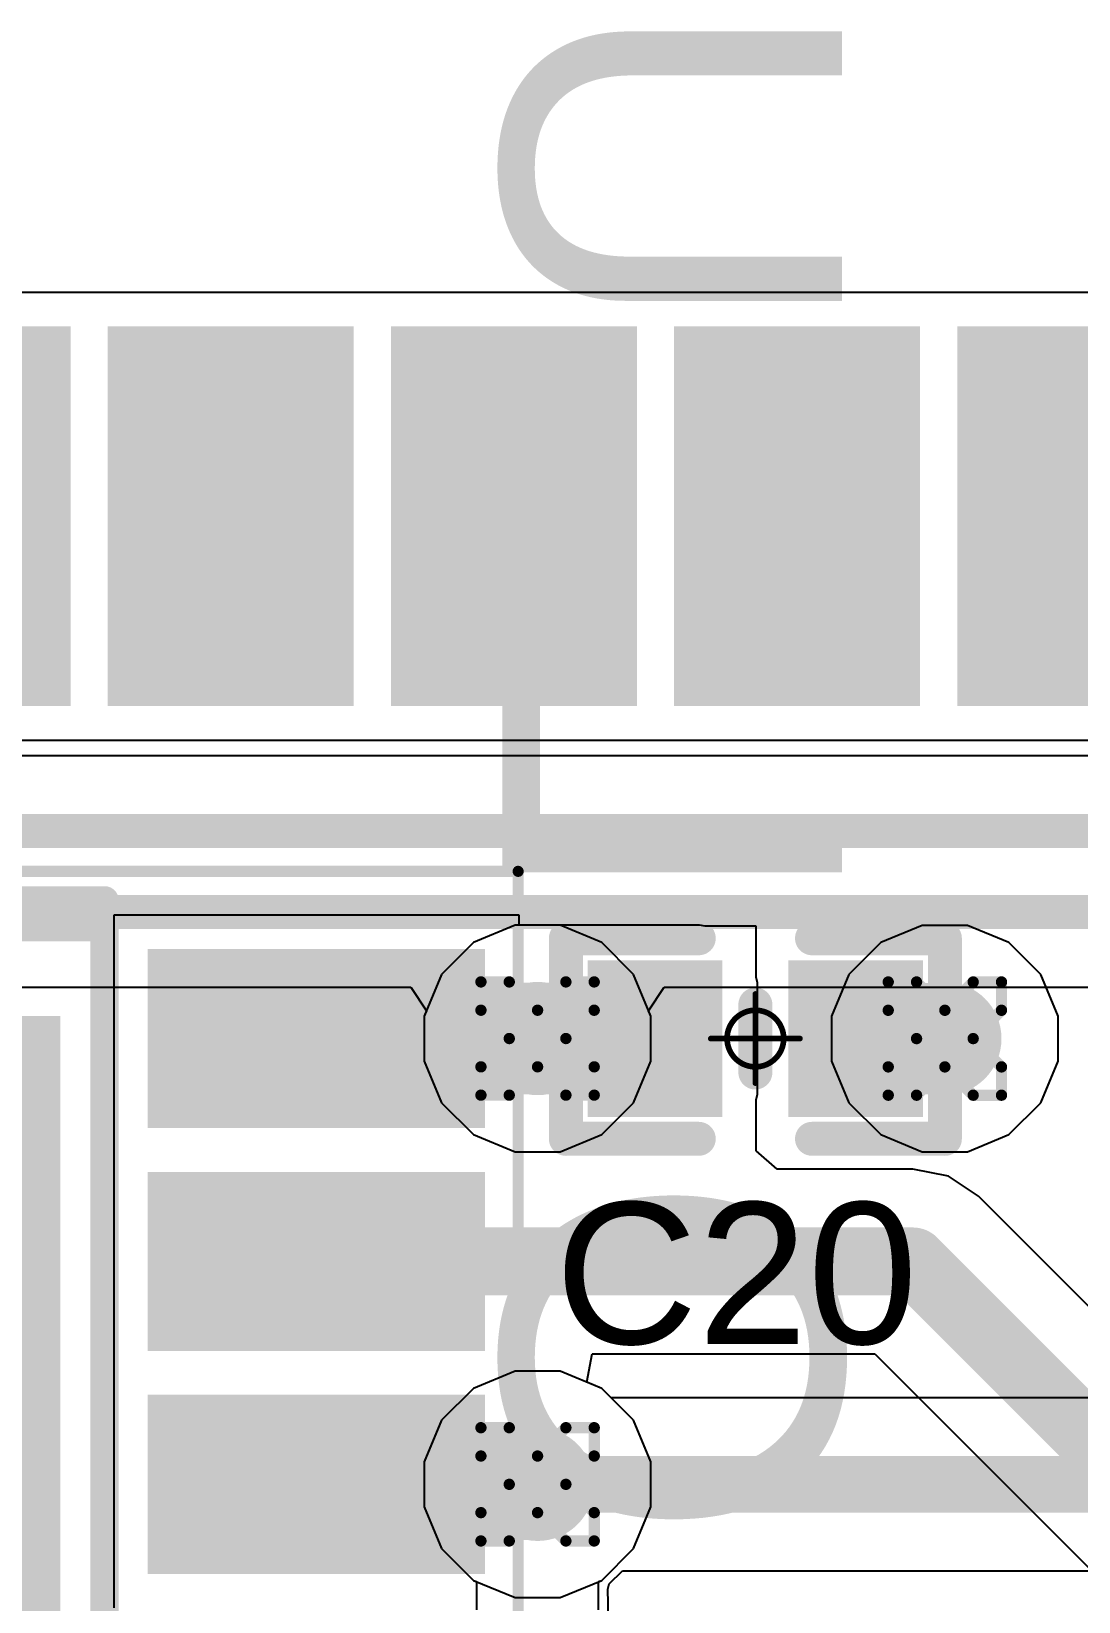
# Model space of a CAD drawing. Header units: inches. Extents: x -0.5 to 14, y -0.2 to 4.7.
# Drawn here: x 0.6348 to 0.8197, y 0.5696 to 0.8469 of the extents above; entities that cross this region are included whole.
import ezdxf

# ---------------------------------------------------------------- set-up
doc = ezdxf.new("R2010")
doc.units = ezdxf.units.IN
doc.header["$MEASUREMENT"] = 0
for name, color, linetype in [('Bottom Layer', 5, 'Continuous'), ('Bottom Overlay', 54, 'Continuous'), ('Drill Drawing', 1, 'Continuous'), ('GND', 16, 'Continuous'), ('Mechanical 15', 56, 'Continuous'), ('Mechanical 16', 56, 'Continuous'), ('Mechanical 4', 56, 'Continuous'), ('POWER', 76, 'Continuous'), ('Top Layer', 1, 'Continuous'), ('Top Overlay', 2, 'Continuous'), ('Top Paste', 8, 'Continuous'), ('Top Solder', 216, 'Continuous'), ('Via Holes', 16, 'Continuous')]:
    doc.layers.add(name, color=color, linetype=linetype)
doc.styles.add('Arial', font='', dxfattribs={"height": 0.2})
doc.styles.get('Arial').set_extended_font_data('Arial')

# ---------------------------------------------------------------- blocks, each defined once
blk = doc.blocks.new('41_SMD_M______21')
at = {"layer": 'Top Layer'}
for points in [[(0.31496, -0.03268), (0.37402, -0.03268), (0.37402, -0.06811), (0.31496, -0.06811)], [(0.31496, -0.08268), (0.37402, -0.08268), (0.37402, -0.11811), (0.31496, -0.11811)], [(0.31496, -0.13268), (0.37402, -0.13268), (0.37402, -0.16811), (0.31496, -0.16811)], [(0.31496, -0.18268), (0.37402, -0.18268), (0.37402, -0.21811), (0.31496, -0.21811)], [(0.31496, -0.23268), (0.37402, -0.23268), (0.37402, -0.26811), (0.31496, -0.26811)]]:
    blk.add_hatch(color=1, dxfattribs=at).paths.add_polyline_path(points)
at = {"layer": 'Top Paste'}
for points in [[(0.31496, -0.03268), (0.37402, -0.03268), (0.37402, -0.06811), (0.31496, -0.06811)], [(0.31496, -0.08268), (0.37402, -0.08268), (0.37402, -0.11811), (0.31496, -0.11811)], [(0.31496, -0.13268), (0.37402, -0.13268), (0.37402, -0.16811), (0.31496, -0.16811)], [(0.31496, -0.18268), (0.37402, -0.18268), (0.37402, -0.21811), (0.31496, -0.21811)], [(0.31496, -0.23268), (0.37402, -0.23268), (0.37402, -0.26811), (0.31496, -0.26811)]]:
    blk.add_hatch(color=8, dxfattribs=at).paths.add_polyline_path(points)
at = {"layer": 'Top Solder'}
for points in [[(0.31096, -0.02868), (0.37802, -0.02868), (0.37802, -0.07211), (0.31096, -0.07211)], [(0.31096, -0.07868), (0.37802, -0.07868), (0.37802, -0.12211), (0.31096, -0.12211)], [(0.31096, -0.12868), (0.37802, -0.12868), (0.37802, -0.17211), (0.31096, -0.17211)], [(0.31096, -0.17868), (0.37802, -0.17868), (0.37802, -0.22211), (0.31096, -0.22211)], [(0.31096, -0.22868), (0.37802, -0.22868), (0.37802, -0.27211), (0.31096, -0.27211)]]:
    blk.add_hatch(color=216, dxfattribs=at).paths.add_polyline_path(points)
blk = doc.blocks.new('_SOP100P600X160_11N_32')
at = {"layer": 'Top Layer'}
for points in [[(-0.13406, 0.09055), (-0.08248, 0.09055), (-0.08248, 0.06693), (-0.13406, 0.06693)], [(0.08248, 0.09055), (0.13406, 0.09055), (0.13406, 0.06693), (0.08248, 0.06693)], [(-0.05906, 0.07874), (0.05906, 0.07874), (0.05906, -0.07874), (-0.05906, -0.07874)], [(-0.13406, 0.05118), (-0.08248, 0.05118), (-0.08248, 0.02756), (-0.13406, 0.02756)], [(0.08248, 0.05118), (0.13406, 0.05118), (0.13406, 0.02756), (0.08248, 0.02756)], [(-0.13406, 0.01181), (-0.08248, 0.01181), (-0.08248, -0.01181), (-0.13406, -0.01181)], [(0.08248, 0.01181), (0.13406, 0.01181), (0.13406, -0.01181), (0.08248, -0.01181)], [(-0.13406, -0.02756), (-0.08248, -0.02756), (-0.08248, -0.05118), (-0.13406, -0.05118)], [(0.08248, -0.02756), (0.13406, -0.02756), (0.13406, -0.05118), (0.08248, -0.05118)], [(-0.13406, -0.06693), (-0.08248, -0.06693), (-0.08248, -0.09055), (-0.13406, -0.09055)], [(0.08248, -0.06693), (0.13406, -0.06693), (0.13406, -0.09055), (0.08248, -0.09055)]]:
    blk.add_hatch(color=1, dxfattribs=at).paths.add_polyline_path(points)
at = {"layer": 'Top Paste'}
for points in [[(-0.13406, 0.09055), (-0.08248, 0.09055), (-0.08248, 0.06693), (-0.13406, 0.06693)], [(0.08248, 0.09055), (0.13406, 0.09055), (0.13406, 0.06693), (0.08248, 0.06693)], [(-0.05906, 0.07874), (0.05906, 0.07874), (0.05906, -0.07874), (-0.05906, -0.07874)], [(-0.13406, 0.05118), (-0.08248, 0.05118), (-0.08248, 0.02756), (-0.13406, 0.02756)], [(0.08248, 0.05118), (0.13406, 0.05118), (0.13406, 0.02756), (0.08248, 0.02756)], [(-0.13406, 0.01181), (-0.08248, 0.01181), (-0.08248, -0.01181), (-0.13406, -0.01181)], [(0.08248, 0.01181), (0.13406, 0.01181), (0.13406, -0.01181), (0.08248, -0.01181)], [(-0.13406, -0.02756), (-0.08248, -0.02756), (-0.08248, -0.05118), (-0.13406, -0.05118)], [(0.08248, -0.02756), (0.13406, -0.02756), (0.13406, -0.05118), (0.08248, -0.05118)], [(-0.13406, -0.06693), (-0.08248, -0.06693), (-0.08248, -0.09055), (-0.13406, -0.09055)], [(0.08248, -0.06693), (0.13406, -0.06693), (0.13406, -0.09055), (0.08248, -0.09055)]]:
    blk.add_hatch(color=8, dxfattribs=at).paths.add_polyline_path(points)
at = {"layer": 'Top Solder'}
for points in [[(-0.13806, 0.09455), (-0.07848, 0.09455), (-0.07848, 0.06293), (-0.13806, 0.06293)], [(0.07848, 0.09455), (0.13806, 0.09455), (0.13806, 0.06293), (0.07848, 0.06293)], [(-0.06306, 0.08274), (0.06306, 0.08274), (0.06306, -0.08274), (-0.06306, -0.08274)], [(-0.13806, 0.05518), (-0.07848, 0.05518), (-0.07848, 0.02356), (-0.13806, 0.02356)], [(0.07848, 0.05518), (0.13806, 0.05518), (0.13806, 0.02356), (0.07848, 0.02356)], [(-0.13806, 0.01581), (-0.07848, 0.01581), (-0.07848, -0.01581), (-0.13806, -0.01581)], [(0.07848, 0.01581), (0.13806, 0.01581), (0.13806, -0.01581), (0.07848, -0.01581)], [(-0.13806, -0.02356), (-0.07848, -0.02356), (-0.07848, -0.05518), (-0.13806, -0.05518)], [(0.07848, -0.02356), (0.13806, -0.02356), (0.13806, -0.05518), (0.07848, -0.05518)], [(-0.13806, -0.06293), (-0.07848, -0.06293), (-0.07848, -0.09455), (-0.13806, -0.09455)], [(0.07848, -0.06293), (0.13806, -0.06293), (0.13806, -0.09455), (0.07848, -0.09455)]]:
    blk.add_hatch(color=216, dxfattribs=at).paths.add_polyline_path(points)
at = {"layer": 'Mechanical 16'}
for points in [[(-0.1439, 0.10827, 0.00197, 0.00197, 0), (0.1439, 0.10827, 0.00197, 0.00197, 0)], [(-0.1439, -0.10827, 0.00197, 0.00197, 0), (-0.1439, 0.10827, 0.00197, 0.00197, 0)], [(0.1439, -0.10827, 0.00197, 0.00197, 0), (0.1439, 0.10827, 0.00197, 0.00197, 0)], [(-0.1439, -0.10827, 0.00197, 0.00197, 0), (0.1439, -0.10827, 0.00197, 0.00197, 0)]]:
    blk.add_lwpolyline(points, format="xyseb", dxfattribs=at)
for points in [[(-0.14439, 0.10827, 0.000984, 0.000984, 1), (-0.14341, 0.10827, 0.000984, 0.000984, 1)], [(-0.14439, 0.10827, 0.000984, 0.000984, 1), (-0.14341, 0.10827, 0.000984, 0.000984, 1)], [(0.14341, 0.10827, 0.000984, 0.000984, 1), (0.14439, 0.10827, 0.000984, 0.000984, 1)], [(0.14341, 0.10827, 0.000984, 0.000984, 1), (0.14439, 0.10827, 0.000984, 0.000984, 1)], [(-0.14439, -0.10827, 0.000984, 0.000984, 1), (-0.14341, -0.10827, 0.000984, 0.000984, 1)], [(-0.14439, -0.10827, 0.000984, 0.000984, 1), (-0.14341, -0.10827, 0.000984, 0.000984, 1)], [(0.14341, -0.10827, 0.000984, 0.000984, 1), (0.14439, -0.10827, 0.000984, 0.000984, 1)], [(0.14341, -0.10827, 0.000984, 0.000984, 1), (0.14439, -0.10827, 0.000984, 0.000984, 1)]]:
    blk.add_lwpolyline(points, format="xyseb", close=True, dxfattribs=at)
at = {"layer": 'Mechanical 4'}
for points in [[(-0.15591, 0.10236, 0.00787, 0.00787, 1), (-0.16378, 0.10236, 0.00787, 0.00787, 1)], [(-0.15591, 0.10236, 0.00787, 0.00787, 1), (-0.16378, 0.10236, 0.00787, 0.00787, 1)], [(-0.16575, 0.10236, 0.00394, 0.00394, 1), (-0.16181, 0.10236, 0.00394, 0.00394, 1)], [(-0.16575, 0.10236, 0.00394, 0.00394, 1), (-0.16181, 0.10236, 0.00394, 0.00394, 1)], [(-0.15787, 0.10236, 0.00394, 0.00394, 1), (-0.15394, 0.10236, 0.00394, 0.00394, 1)], [(-0.15787, 0.10236, 0.00394, 0.00394, 1), (-0.15394, 0.10236, 0.00394, 0.00394, 1)], [(-0.07212, 0.09843, 0.0025, 0.0025, 1), (-0.06962, 0.09843, 0.0025, 0.0025, 1)], [(-0.07212, 0.09843, 0.0025, 0.0025, 1), (-0.06962, 0.09843, 0.0025, 0.0025, 1)], [(-0.07212, 0.09843, 0.0025, 0.0025, 1), (-0.06962, 0.09843, 0.0025, 0.0025, 1)], [(-0.07212, 0.09843, 0.0025, 0.0025, 1), (-0.06962, 0.09843, 0.0025, 0.0025, 1)], [(0.06962, 0.09843, 0.0025, 0.0025, 1), (0.07212, 0.09843, 0.0025, 0.0025, 1)], [(0.06962, 0.09843, 0.0025, 0.0025, 1), (0.07212, 0.09843, 0.0025, 0.0025, 1)], [(0.06962, 0.09843, 0.0025, 0.0025, 1), (0.07212, 0.09843, 0.0025, 0.0025, 1)], [(0.06962, 0.09843, 0.0025, 0.0025, 1), (0.07212, 0.09843, 0.0025, 0.0025, 1)], [(-0.07212, -0.09843, 0.0025, 0.0025, 1), (-0.06962, -0.09843, 0.0025, 0.0025, 1)], [(-0.07212, -0.09843, 0.0025, 0.0025, 1), (-0.06962, -0.09843, 0.0025, 0.0025, 1)], [(-0.07212, -0.09843, 0.0025, 0.0025, 1), (-0.06962, -0.09843, 0.0025, 0.0025, 1)], [(-0.07212, -0.09843, 0.0025, 0.0025, 1), (-0.06962, -0.09843, 0.0025, 0.0025, 1)], [(0.06962, -0.09843, 0.0025, 0.0025, 1), (0.07212, -0.09843, 0.0025, 0.0025, 1)], [(0.06962, -0.09843, 0.0025, 0.0025, 1), (0.07212, -0.09843, 0.0025, 0.0025, 1)], [(0.06962, -0.09843, 0.0025, 0.0025, 1), (0.07212, -0.09843, 0.0025, 0.0025, 1)], [(0.06962, -0.09843, 0.0025, 0.0025, 1), (0.07212, -0.09843, 0.0025, 0.0025, 1)]]:
    blk.add_lwpolyline(points, format="xyseb", close=True, dxfattribs=at)
for points in [[(-0.07087, 0.09843, 0.005, 0.005, 0), (0.07087, 0.09843, 0.005, 0.005, 0)], [(-0.07087, -0.09843, 0.005, 0.005, 0), (-0.07087, 0.09843, 0.005, 0.005, 0)], [(-0.07087, 0.09843, 0.005, 0.005, 0), (0.07087, 0.09843, 0.005, 0.005, 0)], [(-0.07087, -0.09843, 0.005, 0.005, 0), (-0.07087, 0.09843, 0.005, 0.005, 0)], [(0.07087, -0.09843, 0.005, 0.005, 0), (0.07087, 0.09843, 0.005, 0.005, 0)], [(0.07087, -0.09843, 0.005, 0.005, 0), (0.07087, 0.09843, 0.005, 0.005, 0)], [(-0.07087, -0.09843, 0.005, 0.005, 0), (0.07087, -0.09843, 0.005, 0.005, 0)], [(-0.07087, -0.09843, 0.005, 0.005, 0), (0.07087, -0.09843, 0.005, 0.005, 0)]]:
    blk.add_lwpolyline(points, format="xyseb", dxfattribs=at)
at = {"layer": 'Top Overlay'}
for points in [[(-0.15591, 0.10236, 0.00787, 0.00787, 1), (-0.16378, 0.10236, 0.00787, 0.00787, 1)], [(-0.16575, 0.10236, 0.00394, 0.00394, 1), (-0.16181, 0.10236, 0.00394, 0.00394, 1)], [(-0.15787, 0.10236, 0.00394, 0.00394, 1), (-0.15394, 0.10236, 0.00394, 0.00394, 1)], [(-0.07212, 0.10315, 0.0025, 0.0025, 1), (-0.06962, 0.10315, 0.0025, 0.0025, 1)], [(0.06962, 0.10315, 0.0025, 0.0025, 1), (0.07212, 0.10315, 0.0025, 0.0025, 1)], [(-0.07212, -0.10315, 0.0025, 0.0025, 1), (-0.06962, -0.10315, 0.0025, 0.0025, 1)], [(0.06962, -0.10315, 0.0025, 0.0025, 1), (0.07212, -0.10315, 0.0025, 0.0025, 1)]]:
    blk.add_lwpolyline(points, format="xyseb", close=True, dxfattribs=at)
for points in [[(-0.07087, 0.10315, 0.005, 0.005, 0), (0.07087, 0.10315, 0.005, 0.005, 0)], [(-0.07087, -0.10315, 0.005, 0.005, 0), (0.07087, -0.10315, 0.005, 0.005, 0)]]:
    blk.add_lwpolyline(points, format="xyseb", dxfattribs=at)
at = {"layer": 'Top Paste'}
for p, q in [((-0.02953, -0.03937), (-0.02953, 0.03937)), ((-0.02953, 0.03937), (0.02953, 0.03937)), ((0.02953, 0.03937), (0.02953, -0.03937)), ((0.02953, -0.03937), (-0.02953, -0.03937))]:
    blk.add_line(p, q, dxfattribs=at)
blk = doc.blocks.new('C_0402_L_59')
at = {"layer": 'Top Layer'}
for points in [[(-0.02559, 0.00984), (-0.00984, 0.00984), (-0.00984, -0.00984), (-0.02559, -0.00984)], [(0.00984, 0.00984), (0.02559, 0.00984), (0.02559, -0.00985), (0.00984, -0.00985)]]:
    blk.add_hatch(color=1, dxfattribs=at).paths.add_polyline_path(points)
at = {"layer": 'Top Paste'}
for points in [[(-0.02559, 0.00984), (-0.00984, 0.00984), (-0.00984, -0.00984), (-0.02559, -0.00984)], [(0.00984, 0.00984), (0.02559, 0.00984), (0.02559, -0.00985), (0.00984, -0.00985)]]:
    blk.add_hatch(color=8, dxfattribs=at).paths.add_polyline_path(points)
at = {"layer": 'Top Solder'}
for points in [[(-0.02959, 0.01384), (-0.00584, 0.01384), (-0.00584, -0.01384), (-0.02959, -0.01384)], [(0.00584, 0.01384), (0.02959, 0.01384), (0.02959, -0.01385), (0.00584, -0.01385)]]:
    blk.add_hatch(color=216, dxfattribs=at).paths.add_polyline_path(points)
at = {"layer": 'Mechanical 15'}
for points in [[(0, -0.00787, 0.001, 0.001, 0), (0, 0.00787, 0.001, 0.001, 0)], [(-0.00787, 0, 0.001, 0.001, 0), (0.00787, 0, 0.001, 0.001, 0)]]:
    blk.add_lwpolyline(points, format="xyseb", dxfattribs=at)
for points in [[(-0.00025, 0.00787, 0.0005, 0.0005, 1), (0.00025, 0.00787, 0.0005, 0.0005, 1)], [(0.005, 0, 0.001, 0.001, 1), (-0.005, 0, 0.001, 0.001, 1)], [(-0.00812, 0, 0.0005, 0.0005, 1), (-0.00762, 0, 0.0005, 0.0005, 1)], [(-0.00525, 0, 0.0005, 0.0005, 1), (-0.00475, 0, 0.0005, 0.0005, 1)], [(0.00475, 0, 0.0005, 0.0005, 1), (0.00525, 0, 0.0005, 0.0005, 1)], [(0.00762, 0, 0.0005, 0.0005, 1), (0.00812, 0, 0.0005, 0.0005, 1)], [(-0.00025, -0.00787, 0.0005, 0.0005, 1), (0.00025, -0.00787, 0.0005, 0.0005, 1)]]:
    blk.add_lwpolyline(points, format="xyseb", close=True, dxfattribs=at)
at = {"layer": 'Top Overlay'}
for points in [[(-0.03346, 0.01771, 0.006, 0.006, 0), (-0.01, 0.01771, 0.006, 0.006, 0)], [(-0.03346, -0.01771, 0.006, 0.006, 0), (-0.03346, 0.01771, 0.006, 0.006, 0)], [(0.01, 0.01771, 0.006, 0.006, 0), (0.03346, 0.01771, 0.006, 0.006, 0)], [(0.03346, -0.01772, 0.006, 0.006, 0), (0.03346, 0.01771, 0.006, 0.006, 0)], [(0, -0.006, 0.006, 0.006, 0), (0, 0.006, 0.006, 0.006, 0)], [(-0.03346, -0.01771, 0.006, 0.006, 0), (-0.01, -0.01771, 0.006, 0.006, 0)], [(-0.03346, -0.01771, 0.006, 0.006, 0), (-0.03345, -0.01772, 0.006, 0.006, 0)], [(0.01, -0.01771, 0.006, 0.006, 0), (0.03346, -0.01771, 0.006, 0.006, 0)]]:
    blk.add_lwpolyline(points, format="xyseb", dxfattribs=at)
for points in [[(-0.03496, 0.01771, 0.003, 0.003, 1), (-0.03196, 0.01771, 0.003, 0.003, 1)], [(-0.03496, 0.01771, 0.003, 0.003, 1), (-0.03196, 0.01771, 0.003, 0.003, 1)], [(-0.0115, 0.01771, 0.003, 0.003, 1), (-0.0085, 0.01771, 0.003, 0.003, 1)], [(0.0085, 0.01771, 0.003, 0.003, 1), (0.0115, 0.01771, 0.003, 0.003, 1)], [(0.03196, 0.01771, 0.003, 0.003, 1), (0.03496, 0.01771, 0.003, 0.003, 1)], [(0.03196, 0.01771, 0.003, 0.003, 1), (0.03496, 0.01771, 0.003, 0.003, 1)], [(-0.0015, 0.006, 0.003, 0.003, 1), (0.0015, 0.006, 0.003, 0.003, 1)], [(-0.0015, -0.006, 0.003, 0.003, 1), (0.0015, -0.006, 0.003, 0.003, 1)], [(-0.03496, -0.01771, 0.003, 0.003, 1), (-0.03196, -0.01771, 0.003, 0.003, 1)], [(-0.03496, -0.01771, 0.003, 0.003, 1), (-0.03196, -0.01771, 0.003, 0.003, 1)], [(-0.03496, -0.01771, 0.003, 0.003, 1), (-0.03196, -0.01771, 0.003, 0.003, 1)], [(-0.03495, -0.01772, 0.003, 0.003, 1), (-0.03195, -0.01772, 0.003, 0.003, 1)], [(-0.0115, -0.01771, 0.003, 0.003, 1), (-0.0085, -0.01771, 0.003, 0.003, 1)], [(0.0085, -0.01771, 0.003, 0.003, 1), (0.0115, -0.01771, 0.003, 0.003, 1)], [(0.03196, -0.01771, 0.003, 0.003, 1), (0.03496, -0.01771, 0.003, 0.003, 1)], [(0.03196, -0.01772, 0.003, 0.003, 1), (0.03496, -0.01772, 0.003, 0.003, 1)]]:
    blk.add_lwpolyline(points, format="xyseb", close=True, dxfattribs=at)

msp = doc.modelspace()

# ---------------------------------------------------------------- hatches: boundary and pattern name
at = {"layer": 'Bottom Layer'}
h = msp.add_hatch(color=5, dxfattribs=at)
edge = h.paths.add_edge_path()
edge.add_arc((0.72418, 0.66906), 0.01, 0, 360)
h = msp.add_hatch(color=5, dxfattribs=at)
edge = h.paths.add_edge_path()
edge.add_arc((0.7961, 0.66905), 0.01, 0, 360)
h = msp.add_hatch(color=5, dxfattribs=at)
edge = h.paths.add_edge_path()
edge.add_arc((0.72418, 0.59032), 0.01, 0, 360)
at = {"layer": 'GND'}
h = msp.add_hatch(color=16, dxfattribs=at)
edge = h.paths.add_edge_path()
edge.add_arc((0.72418, 0.66906), 0.01, 0, 360)
h = msp.add_hatch(color=16, dxfattribs=at)
edge = h.paths.add_edge_path()
edge.add_arc((0.7961, 0.66905), 0.01, 0, 360)
h = msp.add_hatch(color=16, dxfattribs=at)
edge = h.paths.add_edge_path()
edge.add_arc((0.72418, 0.59032), 0.01, 0, 360)
at = {"layer": 'POWER'}
h = msp.add_hatch(color=76, dxfattribs=at)
edge = h.paths.add_edge_path()
edge.add_arc((0.72418, 0.66906), 0.01, 0, 360)
h = msp.add_hatch(color=76, dxfattribs=at)
edge = h.paths.add_edge_path()
edge.add_arc((0.7961, 0.66905), 0.01, 0, 360)
h = msp.add_hatch(color=76, dxfattribs=at)
edge = h.paths.add_edge_path()
edge.add_arc((0.72418, 0.59032), 0.01, 0, 360)
at = {"layer": 'Top Layer'}
for points in [[(0.68512, 0.65921), (0.75279, 0.65921), (0.75279, 0.6789), (0.68512, 0.6789)], [(0.77248, 0.67889), (0.77248, 0.65921), (0.7961, 0.65921), (0.7961, 0.67889)], [(0.68512, 0.60016), (0.68512, 0.58047), (0.72418, 0.58047), (0.72418, 0.60016)]]:
    msp.add_hatch(color=1, dxfattribs=at).paths.add_polyline_path(points)
h = msp.add_hatch(color=1, dxfattribs=at)
edge = h.paths.add_edge_path()
edge.add_arc((0.72418, 0.66906), 0.01, 0, 360)
h = msp.add_hatch(color=1, dxfattribs=at)
edge = h.paths.add_edge_path()
edge.add_arc((0.7961, 0.66905), 0.01, 0, 360)
h = msp.add_hatch(color=1, dxfattribs=at)
edge = h.paths.add_edge_path()
edge.add_arc((0.72418, 0.59032), 0.01, 0, 360)
at = {"layer": 'Via Holes'}
h = msp.add_hatch(color=7, dxfattribs=at)
edge = h.paths.add_edge_path()
edge.add_arc((0.72418, 0.66906), 0.005, 0, 360)
h = msp.add_hatch(color=7, dxfattribs=at)
edge = h.paths.add_edge_path()
edge.add_arc((0.7961, 0.66905), 0.005, 0, 360)
h = msp.add_hatch(color=7, dxfattribs=at)
edge = h.paths.add_edge_path()
edge.add_arc((0.72418, 0.59032), 0.005, 0, 360)

# ---------------------------------------------------------------- linework, layer by layer
at = {"layer": 'Bottom Layer'}
for p, q in [((0.7202, 0.68906), (0.71285, 0.68601)), ((0.72815, 0.68906), (0.7202, 0.68906)), ((0.7355, 0.68601), (0.72815, 0.68906)), ((0.71285, 0.68601), (0.70722, 0.68038)), ((0.74113, 0.68038), (0.7355, 0.68601)), ((0.70722, 0.68038), (0.70418, 0.67303)), ((0.74418, 0.67303), (0.74113, 0.68038)), ((0.70418, 0.67303), (0.70418, 0.66508)), ((0.74418, 0.66508), (0.74418, 0.67303)), ((0.70418, 0.66508), (0.70722, 0.65773)), ((0.74113, 0.65773), (0.74418, 0.66508)), ((0.70722, 0.65773), (0.71285, 0.6521)), ((0.7355, 0.6521), (0.74113, 0.65773)), ((0.71285, 0.6521), (0.7202, 0.64906)), ((0.72815, 0.64906), (0.7355, 0.6521)), ((0.7202, 0.64906), (0.72815, 0.64906)), ((0.7202, 0.61032), (0.71285, 0.60727)), ((0.72815, 0.61032), (0.7202, 0.61032)), ((0.7355, 0.60727), (0.72815, 0.61032)), ((0.71285, 0.60727), (0.70722, 0.60164)), ((0.73717, 0.60561), (0.7355, 0.60727)), ((0.84375, 0.60561), (0.73717, 0.60561)), ((0.70722, 0.60164), (0.70418, 0.59429)), ((0.70418, 0.59429), (0.70418, 0.58634)), ((0.70418, 0.58634), (0.70722, 0.57899)), ((0.70722, 0.57899), (0.71285, 0.57336)), ((0.73682, 0.57275), (0.73917, 0.57502)), ((0.73917, 0.57502), (0.85009, 0.57502)), ((0.71285, 0.57336), (0.7134, 0.57313)), ((0.7134, 0.57313), (0.7134, 0.56813)), ((0.73656, 0.57178), (0.73682, 0.57275)), ((0.73673, 0.56668), (0.73656, 0.57178))]:
    msp.add_line(p, q, dxfattribs=at)
msp.add_lwpolyline([(0.72418, 0.59032, 0.01, 0.01, 0), (0.85009, 0.59032, 0.01, 0.01, 0)], format="xyseb", dxfattribs=at)
msp.add_lwpolyline([(0.72168, 0.59032, 0.005, 0.005, 1), (0.72668, 0.59032, 0.005, 0.005, 1)], format="xyseb", close=True, dxfattribs=at)
at = {"layer": 'Drill Drawing'}
for points in [[(0.71418, 0.67406, 0.002, 0.002, 0), (0.71418, 0.67906, 0.002, 0.002, 0)], [(0.71418, 0.67906, 0.002, 0.002, 0), (0.71918, 0.67906, 0.002, 0.002, 0)], [(0.71918, 0.67906, 0.002, 0.002, 0), (0.72418, 0.67406, 0.002, 0.002, 0)], [(0.72418, 0.67406, 0.002, 0.002, 0), (0.72918, 0.67906, 0.002, 0.002, 0)], [(0.72918, 0.67906, 0.002, 0.002, 0), (0.73418, 0.67906, 0.002, 0.002, 0)], [(0.73418, 0.67406, 0.002, 0.002, 0), (0.73418, 0.67906, 0.002, 0.002, 0)], [(0.7861, 0.67405, 0.002, 0.002, 0), (0.7861, 0.67905, 0.002, 0.002, 0)], [(0.7861, 0.67905, 0.002, 0.002, 0), (0.7911, 0.67905, 0.002, 0.002, 0)], [(0.7911, 0.67905, 0.002, 0.002, 0), (0.7961, 0.67405, 0.002, 0.002, 0)], [(0.7961, 0.67405, 0.002, 0.002, 0), (0.8011, 0.67905, 0.002, 0.002, 0)], [(0.8011, 0.67905, 0.002, 0.002, 0), (0.8061, 0.67905, 0.002, 0.002, 0)], [(0.8061, 0.67405, 0.002, 0.002, 0), (0.8061, 0.67905, 0.002, 0.002, 0)], [(0.71418, 0.67406, 0.002, 0.002, 0), (0.71918, 0.66906, 0.002, 0.002, 0)], [(0.72918, 0.66906, 0.002, 0.002, 0), (0.73418, 0.67406, 0.002, 0.002, 0)], [(0.7861, 0.67405, 0.002, 0.002, 0), (0.7911, 0.66905, 0.002, 0.002, 0)], [(0.8011, 0.66905, 0.002, 0.002, 0), (0.8061, 0.67405, 0.002, 0.002, 0)], [(0.71418, 0.66406, 0.002, 0.002, 0), (0.71918, 0.66906, 0.002, 0.002, 0)], [(0.72918, 0.66906, 0.002, 0.002, 0), (0.73418, 0.66406, 0.002, 0.002, 0)], [(0.7861, 0.66405, 0.002, 0.002, 0), (0.7911, 0.66905, 0.002, 0.002, 0)], [(0.8011, 0.66905, 0.002, 0.002, 0), (0.8061, 0.66405, 0.002, 0.002, 0)], [(0.71418, 0.65906, 0.002, 0.002, 0), (0.71418, 0.66406, 0.002, 0.002, 0)], [(0.71918, 0.65906, 0.002, 0.002, 0), (0.72418, 0.66406, 0.002, 0.002, 0)], [(0.72418, 0.66406, 0.002, 0.002, 0), (0.72918, 0.65906, 0.002, 0.002, 0)], [(0.73418, 0.65906, 0.002, 0.002, 0), (0.73418, 0.66406, 0.002, 0.002, 0)], [(0.7861, 0.65905, 0.002, 0.002, 0), (0.7861, 0.66405, 0.002, 0.002, 0)], [(0.7911, 0.65905, 0.002, 0.002, 0), (0.7961, 0.66405, 0.002, 0.002, 0)], [(0.7961, 0.66405, 0.002, 0.002, 0), (0.8011, 0.65905, 0.002, 0.002, 0)], [(0.8061, 0.65905, 0.002, 0.002, 0), (0.8061, 0.66405, 0.002, 0.002, 0)], [(0.71418, 0.65906, 0.002, 0.002, 0), (0.71918, 0.65906, 0.002, 0.002, 0)], [(0.72918, 0.65906, 0.002, 0.002, 0), (0.73418, 0.65906, 0.002, 0.002, 0)], [(0.7861, 0.65905, 0.002, 0.002, 0), (0.7911, 0.65905, 0.002, 0.002, 0)], [(0.8011, 0.65905, 0.002, 0.002, 0), (0.8061, 0.65905, 0.002, 0.002, 0)], [(0.71418, 0.59532, 0.002, 0.002, 0), (0.71418, 0.60032, 0.002, 0.002, 0)], [(0.71418, 0.60032, 0.002, 0.002, 0), (0.71918, 0.60032, 0.002, 0.002, 0)], [(0.71918, 0.60032, 0.002, 0.002, 0), (0.72418, 0.59532, 0.002, 0.002, 0)], [(0.72418, 0.59532, 0.002, 0.002, 0), (0.72918, 0.60032, 0.002, 0.002, 0)], [(0.72918, 0.60032, 0.002, 0.002, 0), (0.73418, 0.60032, 0.002, 0.002, 0)], [(0.73418, 0.59532, 0.002, 0.002, 0), (0.73418, 0.60032, 0.002, 0.002, 0)], [(0.71418, 0.59532, 0.002, 0.002, 0), (0.71918, 0.59032, 0.002, 0.002, 0)], [(0.72918, 0.59032, 0.002, 0.002, 0), (0.73418, 0.59532, 0.002, 0.002, 0)], [(0.71418, 0.58532, 0.002, 0.002, 0), (0.71918, 0.59032, 0.002, 0.002, 0)], [(0.72918, 0.59032, 0.002, 0.002, 0), (0.73418, 0.58532, 0.002, 0.002, 0)], [(0.71418, 0.58032, 0.002, 0.002, 0), (0.71418, 0.58532, 0.002, 0.002, 0)], [(0.71918, 0.58032, 0.002, 0.002, 0), (0.72418, 0.58532, 0.002, 0.002, 0)], [(0.72418, 0.58532, 0.002, 0.002, 0), (0.72918, 0.58032, 0.002, 0.002, 0)], [(0.73418, 0.58032, 0.002, 0.002, 0), (0.73418, 0.58532, 0.002, 0.002, 0)], [(0.71418, 0.58032, 0.002, 0.002, 0), (0.71918, 0.58032, 0.002, 0.002, 0)], [(0.72918, 0.58032, 0.002, 0.002, 0), (0.73418, 0.58032, 0.002, 0.002, 0)]]:
    msp.add_lwpolyline(points, format="xyseb", dxfattribs=at)
for points in [[(0.71368, 0.67906, 0.001, 0.001, 1), (0.71468, 0.67906, 0.001, 0.001, 1)], [(0.71368, 0.67906, 0.001, 0.001, 1), (0.71468, 0.67906, 0.001, 0.001, 1)], [(0.71868, 0.67906, 0.001, 0.001, 1), (0.71968, 0.67906, 0.001, 0.001, 1)], [(0.71868, 0.67906, 0.001, 0.001, 1), (0.71968, 0.67906, 0.001, 0.001, 1)], [(0.72868, 0.67906, 0.001, 0.001, 1), (0.72968, 0.67906, 0.001, 0.001, 1)], [(0.72868, 0.67906, 0.001, 0.001, 1), (0.72968, 0.67906, 0.001, 0.001, 1)], [(0.73368, 0.67906, 0.001, 0.001, 1), (0.73468, 0.67906, 0.001, 0.001, 1)], [(0.73368, 0.67906, 0.001, 0.001, 1), (0.73468, 0.67906, 0.001, 0.001, 1)], [(0.7856, 0.67905, 0.001, 0.001, 1), (0.7866, 0.67905, 0.001, 0.001, 1)], [(0.7856, 0.67905, 0.001, 0.001, 1), (0.7866, 0.67905, 0.001, 0.001, 1)], [(0.7906, 0.67905, 0.001, 0.001, 1), (0.7916, 0.67905, 0.001, 0.001, 1)], [(0.7906, 0.67905, 0.001, 0.001, 1), (0.7916, 0.67905, 0.001, 0.001, 1)], [(0.8006, 0.67905, 0.001, 0.001, 1), (0.8016, 0.67905, 0.001, 0.001, 1)], [(0.8006, 0.67905, 0.001, 0.001, 1), (0.8016, 0.67905, 0.001, 0.001, 1)], [(0.8056, 0.67905, 0.001, 0.001, 1), (0.8066, 0.67905, 0.001, 0.001, 1)], [(0.8056, 0.67905, 0.001, 0.001, 1), (0.8066, 0.67905, 0.001, 0.001, 1)], [(0.71368, 0.67406, 0.001, 0.001, 1), (0.71468, 0.67406, 0.001, 0.001, 1)], [(0.71368, 0.67406, 0.001, 0.001, 1), (0.71468, 0.67406, 0.001, 0.001, 1)], [(0.72368, 0.67406, 0.001, 0.001, 1), (0.72468, 0.67406, 0.001, 0.001, 1)], [(0.72368, 0.67406, 0.001, 0.001, 1), (0.72468, 0.67406, 0.001, 0.001, 1)], [(0.73368, 0.67406, 0.001, 0.001, 1), (0.73468, 0.67406, 0.001, 0.001, 1)], [(0.73368, 0.67406, 0.001, 0.001, 1), (0.73468, 0.67406, 0.001, 0.001, 1)], [(0.7856, 0.67405, 0.001, 0.001, 1), (0.7866, 0.67405, 0.001, 0.001, 1)], [(0.7856, 0.67405, 0.001, 0.001, 1), (0.7866, 0.67405, 0.001, 0.001, 1)], [(0.7956, 0.67405, 0.001, 0.001, 1), (0.7966, 0.67405, 0.001, 0.001, 1)], [(0.7956, 0.67405, 0.001, 0.001, 1), (0.7966, 0.67405, 0.001, 0.001, 1)], [(0.8056, 0.67405, 0.001, 0.001, 1), (0.8066, 0.67405, 0.001, 0.001, 1)], [(0.8056, 0.67405, 0.001, 0.001, 1), (0.8066, 0.67405, 0.001, 0.001, 1)], [(0.71868, 0.66906, 0.001, 0.001, 1), (0.71968, 0.66906, 0.001, 0.001, 1)], [(0.71868, 0.66906, 0.001, 0.001, 1), (0.71968, 0.66906, 0.001, 0.001, 1)], [(0.72868, 0.66906, 0.001, 0.001, 1), (0.72968, 0.66906, 0.001, 0.001, 1)], [(0.72868, 0.66906, 0.001, 0.001, 1), (0.72968, 0.66906, 0.001, 0.001, 1)], [(0.7906, 0.66905, 0.001, 0.001, 1), (0.7916, 0.66905, 0.001, 0.001, 1)], [(0.7906, 0.66905, 0.001, 0.001, 1), (0.7916, 0.66905, 0.001, 0.001, 1)], [(0.8006, 0.66905, 0.001, 0.001, 1), (0.8016, 0.66905, 0.001, 0.001, 1)], [(0.8006, 0.66905, 0.001, 0.001, 1), (0.8016, 0.66905, 0.001, 0.001, 1)], [(0.71368, 0.66406, 0.001, 0.001, 1), (0.71468, 0.66406, 0.001, 0.001, 1)], [(0.71368, 0.66406, 0.001, 0.001, 1), (0.71468, 0.66406, 0.001, 0.001, 1)], [(0.72368, 0.66406, 0.001, 0.001, 1), (0.72468, 0.66406, 0.001, 0.001, 1)], [(0.72368, 0.66406, 0.001, 0.001, 1), (0.72468, 0.66406, 0.001, 0.001, 1)], [(0.73368, 0.66406, 0.001, 0.001, 1), (0.73468, 0.66406, 0.001, 0.001, 1)], [(0.73368, 0.66406, 0.001, 0.001, 1), (0.73468, 0.66406, 0.001, 0.001, 1)], [(0.7856, 0.66405, 0.001, 0.001, 1), (0.7866, 0.66405, 0.001, 0.001, 1)], [(0.7856, 0.66405, 0.001, 0.001, 1), (0.7866, 0.66405, 0.001, 0.001, 1)], [(0.7956, 0.66405, 0.001, 0.001, 1), (0.7966, 0.66405, 0.001, 0.001, 1)], [(0.7956, 0.66405, 0.001, 0.001, 1), (0.7966, 0.66405, 0.001, 0.001, 1)], [(0.8056, 0.66405, 0.001, 0.001, 1), (0.8066, 0.66405, 0.001, 0.001, 1)], [(0.8056, 0.66405, 0.001, 0.001, 1), (0.8066, 0.66405, 0.001, 0.001, 1)], [(0.71368, 0.65906, 0.001, 0.001, 1), (0.71468, 0.65906, 0.001, 0.001, 1)], [(0.71368, 0.65906, 0.001, 0.001, 1), (0.71468, 0.65906, 0.001, 0.001, 1)], [(0.71868, 0.65906, 0.001, 0.001, 1), (0.71968, 0.65906, 0.001, 0.001, 1)], [(0.71868, 0.65906, 0.001, 0.001, 1), (0.71968, 0.65906, 0.001, 0.001, 1)], [(0.72868, 0.65906, 0.001, 0.001, 1), (0.72968, 0.65906, 0.001, 0.001, 1)], [(0.72868, 0.65906, 0.001, 0.001, 1), (0.72968, 0.65906, 0.001, 0.001, 1)], [(0.73368, 0.65906, 0.001, 0.001, 1), (0.73468, 0.65906, 0.001, 0.001, 1)], [(0.73368, 0.65906, 0.001, 0.001, 1), (0.73468, 0.65906, 0.001, 0.001, 1)], [(0.7856, 0.65905, 0.001, 0.001, 1), (0.7866, 0.65905, 0.001, 0.001, 1)], [(0.7856, 0.65905, 0.001, 0.001, 1), (0.7866, 0.65905, 0.001, 0.001, 1)], [(0.7906, 0.65905, 0.001, 0.001, 1), (0.7916, 0.65905, 0.001, 0.001, 1)], [(0.7906, 0.65905, 0.001, 0.001, 1), (0.7916, 0.65905, 0.001, 0.001, 1)], [(0.8006, 0.65905, 0.001, 0.001, 1), (0.8016, 0.65905, 0.001, 0.001, 1)], [(0.8006, 0.65905, 0.001, 0.001, 1), (0.8016, 0.65905, 0.001, 0.001, 1)], [(0.8056, 0.65905, 0.001, 0.001, 1), (0.8066, 0.65905, 0.001, 0.001, 1)], [(0.8056, 0.65905, 0.001, 0.001, 1), (0.8066, 0.65905, 0.001, 0.001, 1)], [(0.71368, 0.60032, 0.001, 0.001, 1), (0.71468, 0.60032, 0.001, 0.001, 1)], [(0.71368, 0.60032, 0.001, 0.001, 1), (0.71468, 0.60032, 0.001, 0.001, 1)], [(0.71868, 0.60032, 0.001, 0.001, 1), (0.71968, 0.60032, 0.001, 0.001, 1)], [(0.71868, 0.60032, 0.001, 0.001, 1), (0.71968, 0.60032, 0.001, 0.001, 1)], [(0.72868, 0.60032, 0.001, 0.001, 1), (0.72968, 0.60032, 0.001, 0.001, 1)], [(0.72868, 0.60032, 0.001, 0.001, 1), (0.72968, 0.60032, 0.001, 0.001, 1)], [(0.73368, 0.60032, 0.001, 0.001, 1), (0.73468, 0.60032, 0.001, 0.001, 1)], [(0.73368, 0.60032, 0.001, 0.001, 1), (0.73468, 0.60032, 0.001, 0.001, 1)], [(0.71368, 0.59532, 0.001, 0.001, 1), (0.71468, 0.59532, 0.001, 0.001, 1)], [(0.71368, 0.59532, 0.001, 0.001, 1), (0.71468, 0.59532, 0.001, 0.001, 1)], [(0.72368, 0.59532, 0.001, 0.001, 1), (0.72468, 0.59532, 0.001, 0.001, 1)], [(0.72368, 0.59532, 0.001, 0.001, 1), (0.72468, 0.59532, 0.001, 0.001, 1)], [(0.73368, 0.59532, 0.001, 0.001, 1), (0.73468, 0.59532, 0.001, 0.001, 1)], [(0.73368, 0.59532, 0.001, 0.001, 1), (0.73468, 0.59532, 0.001, 0.001, 1)], [(0.71868, 0.59032, 0.001, 0.001, 1), (0.71968, 0.59032, 0.001, 0.001, 1)], [(0.71868, 0.59032, 0.001, 0.001, 1), (0.71968, 0.59032, 0.001, 0.001, 1)], [(0.72868, 0.59032, 0.001, 0.001, 1), (0.72968, 0.59032, 0.001, 0.001, 1)], [(0.72868, 0.59032, 0.001, 0.001, 1), (0.72968, 0.59032, 0.001, 0.001, 1)], [(0.71368, 0.58532, 0.001, 0.001, 1), (0.71468, 0.58532, 0.001, 0.001, 1)], [(0.71368, 0.58532, 0.001, 0.001, 1), (0.71468, 0.58532, 0.001, 0.001, 1)], [(0.72368, 0.58532, 0.001, 0.001, 1), (0.72468, 0.58532, 0.001, 0.001, 1)], [(0.72368, 0.58532, 0.001, 0.001, 1), (0.72468, 0.58532, 0.001, 0.001, 1)], [(0.73368, 0.58532, 0.001, 0.001, 1), (0.73468, 0.58532, 0.001, 0.001, 1)], [(0.73368, 0.58532, 0.001, 0.001, 1), (0.73468, 0.58532, 0.001, 0.001, 1)], [(0.71368, 0.58032, 0.001, 0.001, 1), (0.71468, 0.58032, 0.001, 0.001, 1)], [(0.71368, 0.58032, 0.001, 0.001, 1), (0.71468, 0.58032, 0.001, 0.001, 1)], [(0.71868, 0.58032, 0.001, 0.001, 1), (0.71968, 0.58032, 0.001, 0.001, 1)], [(0.71868, 0.58032, 0.001, 0.001, 1), (0.71968, 0.58032, 0.001, 0.001, 1)], [(0.72868, 0.58032, 0.001, 0.001, 1), (0.72968, 0.58032, 0.001, 0.001, 1)], [(0.72868, 0.58032, 0.001, 0.001, 1), (0.72968, 0.58032, 0.001, 0.001, 1)], [(0.73368, 0.58032, 0.001, 0.001, 1), (0.73468, 0.58032, 0.001, 0.001, 1)], [(0.73368, 0.58032, 0.001, 0.001, 1), (0.73468, 0.58032, 0.001, 0.001, 1)]]:
    msp.add_lwpolyline(points, format="xyseb", close=True, dxfattribs=at)
at = {"layer": 'GND'}
for p, q in [((0.85046, 0.719), (0.40617, 0.719)), ((0.4334, 0.67814), (0.70179, 0.67814)), ((0.70179, 0.67814), (0.70457, 0.67398)), ((0.74378, 0.67398), (0.74656, 0.67814)), ((0.74656, 0.67814), (0.89454, 0.67814)), ((0.70457, 0.67398), (0.70418, 0.67303)), ((0.74418, 0.67303), (0.74378, 0.67398)), ((0.70418, 0.67303), (0.70418, 0.66508)), ((0.74418, 0.66508), (0.74418, 0.67303)), ((0.70418, 0.66508), (0.70722, 0.65773)), ((0.74113, 0.65773), (0.74418, 0.66508)), ((0.70722, 0.65773), (0.71285, 0.6521)), ((0.7355, 0.6521), (0.74113, 0.65773)), ((0.71285, 0.6521), (0.7202, 0.64906)), ((0.72815, 0.64906), (0.7355, 0.6521)), ((0.7202, 0.64906), (0.72815, 0.64906)), ((0.7202, 0.61032), (0.71285, 0.60727)), ((0.72815, 0.61032), (0.7202, 0.61032)), ((0.7355, 0.60727), (0.72815, 0.61032)), ((0.71285, 0.60727), (0.70722, 0.60164)), ((0.74113, 0.60164), (0.7355, 0.60727)), ((0.70722, 0.60164), (0.70418, 0.59429)), ((0.74418, 0.59429), (0.74113, 0.60164)), ((0.70418, 0.59429), (0.70418, 0.58634)), ((0.74418, 0.58634), (0.74418, 0.59429)), ((0.70418, 0.58634), (0.70722, 0.57899)), ((0.74113, 0.57899), (0.74418, 0.58634)), ((0.70722, 0.57899), (0.71285, 0.57336)), ((0.7355, 0.57336), (0.74113, 0.57899)), ((0.71285, 0.57336), (0.7134, 0.57313)), ((0.7134, 0.57313), (0.7134, 0.56813)), ((0.73495, 0.57313), (0.7355, 0.57336)), ((0.73495, 0.56813), (0.73495, 0.57313))]:
    msp.add_line(p, q, dxfattribs=at)
for points in [[(0.40617, 0.70574, 0.006, 0.006, 0), (0.85889, 0.70574, 0.006, 0.006, 0)], [(0.41203, 0.6914, 0.006, 0.006, 0), (0.89454, 0.6914, 0.006, 0.006, 0)]]:
    msp.add_lwpolyline(points, format="xyseb", dxfattribs=at)
at = {"layer": 'POWER'}
for p, q in [((0.79212, 0.68905), (0.78477, 0.68601)), ((0.80007, 0.68905), (0.79212, 0.68905)), ((0.80742, 0.68601), (0.80007, 0.68905)), ((0.78477, 0.68601), (0.77914, 0.68038)), ((0.81305, 0.68038), (0.80742, 0.68601)), ((0.77914, 0.68038), (0.7761, 0.67303)), ((0.8161, 0.67303), (0.81305, 0.68038)), ((0.7761, 0.67303), (0.7761, 0.66507)), ((0.8161, 0.66507), (0.8161, 0.67303)), ((0.7761, 0.66507), (0.77914, 0.65772)), ((0.81305, 0.65772), (0.8161, 0.66507)), ((0.77914, 0.65772), (0.78477, 0.6521)), ((0.80742, 0.6521), (0.81305, 0.65772)), ((0.78477, 0.6521), (0.79212, 0.64905)), ((0.80007, 0.64905), (0.80742, 0.6521)), ((0.79212, 0.64905), (0.80007, 0.64905)), ((0.7202, 0.61032), (0.71285, 0.60727)), ((0.72815, 0.61032), (0.7202, 0.61032)), ((0.7355, 0.60727), (0.72815, 0.61032)), ((0.71285, 0.60727), (0.70722, 0.60164)), ((0.74113, 0.60164), (0.7355, 0.60727)), ((0.70722, 0.60164), (0.70418, 0.59429)), ((0.74418, 0.59429), (0.74113, 0.60164)), ((0.70418, 0.59429), (0.70418, 0.58634)), ((0.74418, 0.58634), (0.74418, 0.59429)), ((0.70418, 0.58634), (0.70722, 0.57899)), ((0.74113, 0.57899), (0.74418, 0.58634)), ((0.70722, 0.57899), (0.71285, 0.57336)), ((0.7355, 0.57336), (0.74113, 0.57899)), ((0.71285, 0.57336), (0.7202, 0.57032)), ((0.72815, 0.57032), (0.7355, 0.57336)), ((0.7202, 0.57032), (0.72815, 0.57032))]:
    msp.add_line(p, q, dxfattribs=at)
at = {"layer": 'Top Layer'}
for p, q in [((1.19772, 0.80083), (0.56447, 0.80083)), ((0.54228, 0.72177), (0.85042, 0.72177)), ((0.72091, 0.69087), (0.64933, 0.69087)), ((0.64933, 0.69087), (0.64933, 0.64724)), ((0.72091, 0.68909), (0.72091, 0.69087)), ((0.75279, 0.68909), (0.72091, 0.68909)), ((0.75378, 0.6889), (0.75279, 0.68909)), ((0.76279, 0.6889), (0.75378, 0.6889)), ((0.76279, 0.67988), (0.76279, 0.6889)), ((0.76299, 0.6789), (0.76279, 0.67988)), ((0.76299, 0.65921), (0.76299, 0.6789)), ((0.76279, 0.65823), (0.76299, 0.65921)), ((0.76279, 0.64921), (0.76279, 0.65823)), ((0.76646, 0.646), (0.76279, 0.64921)), ((0.64933, 0.64724), (0.64933, 0.60787)), ((0.79047, 0.646), (0.76646, 0.646)), ((0.79672, 0.64476), (0.79047, 0.646)), ((0.80201, 0.64122), (0.79672, 0.64476)), ((0.84531, 0.59792), (0.80201, 0.64122)), ((0.73285, 0.60837), (0.73384, 0.61337)), ((0.73384, 0.61337), (0.78372, 0.61337)), ((0.78372, 0.61337), (0.82929, 0.5678)), ((0.64933, 0.60787), (0.64933, 0.5685)), ((0.7355, 0.60727), (0.73285, 0.60837)), ((0.74113, 0.60164), (0.7355, 0.60727)), ((0.74418, 0.59429), (0.74113, 0.60164)), ((0.74418, 0.58634), (0.74418, 0.59429)), ((0.74113, 0.57899), (0.74418, 0.58634)), ((0.7355, 0.57336), (0.74113, 0.57899)), ((0.73495, 0.57313), (0.7355, 0.57336)), ((0.73495, 0.56813), (0.73495, 0.57313))]:
    msp.add_line(p, q, dxfattribs=at)
for points in [[(0.68512, 0.62969, 0.012, 0.012, 0), (0.79047, 0.62969, 0.012, 0.012, 0)], [(0.79047, 0.62969, 0.012, 0.012, 0), (0.84083, 0.57933, 0.012, 0.012, 0)]]:
    msp.add_lwpolyline(points, format="xyseb", dxfattribs=at)
for points in [[(0.68212, 0.62969, 0.006, 0.006, 1), (0.68812, 0.62969, 0.006, 0.006, 1)], [(0.78747, 0.62969, 0.006, 0.006, 1), (0.79347, 0.62969, 0.006, 0.006, 1)], [(0.78747, 0.62969, 0.006, 0.006, 1), (0.79347, 0.62969, 0.006, 0.006, 1)]]:
    msp.add_lwpolyline(points, format="xyseb", close=True, dxfattribs=at)

# ---------------------------------------------------------------- block references
at = {"rotation": 270}
msp.add_blockref('41_SMD_M______21', (0.87039, 1.10579), dxfattribs=at)
for name, p in [('_SOP100P600X160_11N_32', (0.57685, 0.59032)), ('C_0402_L_59', (0.76264, 0.66906))]:
    msp.add_blockref(name, p)

# ---------------------------------------------------------------- texts
at = {"layer": 'Bottom Overlay', "style": 'Arial', "text_generation_flag": 2}
for s, p in [('U', (0.71794, 0.79289)), ('L', (0.71794, 0.69153)), ('O', (0.71794, 0.58017))]:
    msp.add_text(s, height=0.06, rotation=270, dxfattribs=at).set_placement(p)
at = {"layer": 'Top Overlay', "style": 'Arial'}
msp.add_text('C20', height=0.025, dxfattribs=at).set_placement((0.72723, 0.61512))

doc.saveas('drawing.dxf')
